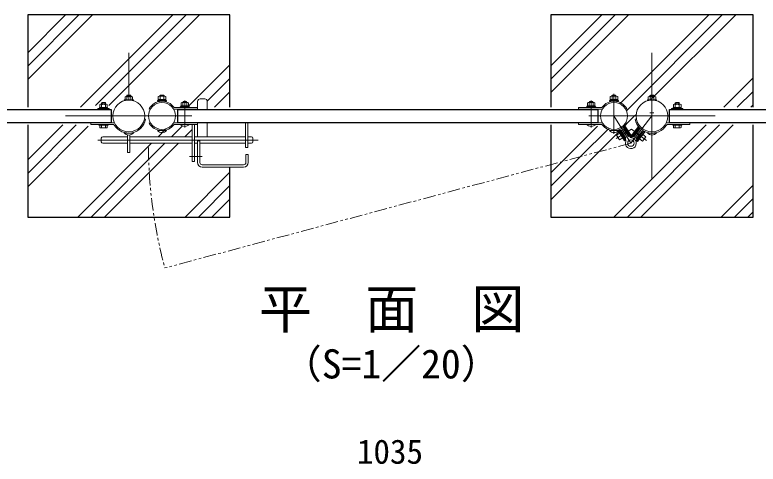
# Model space of a CAD drawing. Units: millimetres, scale not verified. Extents: x -4200 to 4200, y -2969 to 2971.
# Drawn here: x -3129 to -1659, y 1307 to 2196 of the extents above; entities that cross this region are included whole.
import ezdxf
from ezdxf.enums import TextEntityAlignment as Align

# ---------------------------------------------------------------- set-up
doc = ezdxf.new("R2010")
doc.units = ezdxf.units.MM
doc.header["$LTSCALE"] = 10
doc.linetypes.add('USER1', pattern=[50.8, 31.75, -6.35, 6.35, -6.35])
doc.linetypes.add('USER2', pattern=[5, 2.5, -0.5, 0.5, -0.5, 0.5, -0.5])
for name, color, linetype, lineweight in [('0-0_D-STR1', 1, 'Continuous', 25), ('0-1_D-STR3', 3, 'Continuous', 13), ('0-2_D-BMK', 2, 'USER1', 13), ('0-3_D-STR-DIM', 7, 'Continuous', 13), ('0-8_D-DCR-HCH', 7, 'Continuous', 13), ('0-9_D-STR4', 7, 'Continuous', 25), ('0-A_D-TTL-TXT', 7, 'Continuous', 25)]:
    doc.layers.add(name, color=color, linetype=linetype, lineweight=lineweight)
doc.styles.add('ＭＳ ゴシック', font='')
doc.styles.get('ＭＳ ゴシック').set_extended_font_data('MS Gothic')

msp = doc.modelspace()

# ---------------------------------------------------------------- linework, layer by layer
at = {"layer": '0-0_D-STR1'}
for p, q in [((-2806.87, 1983.12), (-2806.87, 2009.12)), ((-2806.87, 2009.12), (-1974.87, 2009.12)), ((-1974.87, 1983.12), (-1974.87, 2009.12)), ((-1833.62, 1983.12), (-1833.62, 2009.12)), ((-1833.62, 2009.12), (-1368.62, 2009.12)), ((-3403.62, 1983.12), (-2938.62, 1983.12)), ((-2806.87, 1983.12), (-1974.87, 1983.12)), ((-1833.62, 1983.12), (-1368.62, 1983.12))]:
    msp.add_line(p, q, dxfattribs=at)
msp.add_lwpolyline([(-3403.62, 2009.12), (-2938.62, 2009.12), (-2938.62, 1983.12)], dxfattribs=at)
at = {"layer": '0-1_D-STR3'}
for p, q in [((-2911.12, 2027.85), (-2911.12, 2033.65)), ((-2909.4, 2034.35), (-2897.86, 2034.35)), ((-2907.62, 2036.37), (-2906.82, 2037.17)), ((-2907.62, 2034.35), (-2907.62, 2036.37)), ((-2907.37, 2027.85), (-2907.37, 2033.65)), ((-2906.82, 2037.17), (-2900.42, 2037.17)), ((-2906.82, 2034.35), (-2906.82, 2037.17)), ((-2900.42, 2034.35), (-2900.42, 2037.17)), ((-2899.87, 2027.85), (-2899.87, 2033.65)), ((-2899.62, 2034.35), (-2899.62, 2036.37)), ((-2896.12, 2027.85), (-2896.12, 2033.65)), ((-2845.47, 2028.82), (-2845.47, 2034.62)), ((-2843.75, 2035.32), (-2832.21, 2035.32)), ((-2841.97, 2036.22), (-2841.17, 2037.02)), ((-2841.97, 2035.32), (-2841.97, 2036.22)), ((-2841.72, 2028.82), (-2841.72, 2034.62)), ((-2841.17, 2037.02), (-2834.77, 2037.02)), ((-2841.17, 2035.32), (-2841.17, 2037.02)), ((-2834.77, 2035.32), (-2834.77, 2037.02)), ((-2834.22, 2028.82), (-2834.22, 2034.62)), ((-2833.97, 2035.32), (-2833.97, 2036.22)), ((-2830.47, 2028.82), (-2830.47, 2034.62)), ((-2762.47, 2029.92), (-2753.47, 2029.92)), ((-1951.27, 2028.82), (-1951.27, 2034.62)), ((-1938, 2035.32), (-1949.54, 2035.32)), ((-1947.77, 2035.32), (-1947.77, 2036.22)), ((-1947.52, 2028.82), (-1947.52, 2034.62)), ((-1940.57, 2037.02), (-1946.97, 2037.02)), ((-1946.97, 2035.32), (-1946.97, 2037.02)), ((-1940.57, 2035.32), (-1940.57, 2037.02)), ((-1939.77, 2036.22), (-1940.57, 2037.02)), ((-1940.02, 2028.82), (-1940.02, 2034.62)), ((-1939.77, 2035.32), (-1939.77, 2036.22)), ((-1936.27, 2028.82), (-1936.27, 2034.62)), ((-1876.12, 2027.85), (-1876.12, 2033.65)), ((-1862.85, 2034.35), (-1874.39, 2034.35)), ((-1872.62, 2034.35), (-1872.62, 2036.37)), ((-1872.37, 2027.85), (-1872.37, 2033.65)), ((-1865.42, 2037.17), (-1871.82, 2037.17)), ((-1871.82, 2034.35), (-1871.82, 2037.17)), ((-1865.42, 2034.35), (-1865.42, 2037.17)), ((-1864.62, 2036.37), (-1865.42, 2037.17)), ((-1864.87, 2027.85), (-1864.87, 2033.65)), ((-1864.62, 2034.35), (-1864.62, 2036.37)), ((-1861.12, 2027.85), (-1861.12, 2033.65)), ((-2961.12, 2012.72), (-2961.12, 2018.52)), ((-2959.4, 2019.22), (-2947.86, 2019.22)), ((-2957.62, 2021.82), (-2956.62, 2022.82)), ((-2957.62, 2019.22), (-2957.62, 2021.82)), ((-2957.37, 2012.72), (-2957.37, 2018.52)), ((-2956.62, 2019.22), (-2956.62, 2022.82)), ((-2956.62, 2022.82), (-2950.62, 2022.82)), ((-2950.62, 2019.22), (-2950.62, 2022.82)), ((-2949.87, 2012.72), (-2949.87, 2018.52)), ((-2949.62, 2019.22), (-2949.62, 2021.82)), ((-2946.12, 2012.72), (-2946.12, 2018.52)), ((-2911.12, 2027.85), (-2896.12, 2027.85)), ((-2830.27, 2028.82), (-2845.67, 2028.82)), ((-2845.67, 2026.82), (-2845.67, 2028.82)), ((-2830.27, 2026.82), (-2845.67, 2026.82)), ((-2845.47, 2028.82), (-2830.47, 2028.82)), ((-2830.27, 2026.82), (-2830.27, 2028.82)), ((-2785.12, 2016.42), (-2800.52, 2016.42)), ((-2800.52, 2014.42), (-2800.52, 2016.42)), ((-2800.32, 2016.42), (-2800.32, 2022.22)), ((-2800.32, 2016.42), (-2785.32, 2016.42)), ((-2798.6, 2022.92), (-2787.06, 2022.92)), ((-2796.82, 2023.62), (-2796.02, 2024.42)), ((-2796.82, 2022.92), (-2796.82, 2023.62)), ((-2796.57, 2016.42), (-2796.57, 2022.22)), ((-2796.02, 2024.42), (-2789.62, 2024.42)), ((-2796.02, 2022.92), (-2796.02, 2024.42)), ((-2789.62, 2022.92), (-2789.62, 2024.42)), ((-2789.07, 2016.42), (-2789.07, 2022.22)), ((-2788.82, 2022.92), (-2788.82, 2023.62)), ((-2785.32, 2016.42), (-2785.32, 2022.22)), ((-2785.12, 2014.42), (-2785.12, 2016.42)), ((-2767.47, 2024.92), (-2767.47, 2009.62)), ((-2748.47, 2024.92), (-2748.47, 2009.12)), ((-1996.62, 2016.42), (-1981.22, 2016.42)), ((-1996.62, 2014.42), (-1996.62, 2016.42)), ((-1996.42, 2016.42), (-1996.42, 2022.22)), ((-1981.42, 2016.42), (-1996.42, 2016.42)), ((-1983.15, 2022.92), (-1994.69, 2022.92)), ((-1992.92, 2022.92), (-1992.92, 2023.62)), ((-1992.67, 2016.42), (-1992.67, 2022.22)), ((-1985.72, 2024.42), (-1992.12, 2024.42)), ((-1992.12, 2022.92), (-1992.12, 2024.42)), ((-1985.72, 2022.92), (-1985.72, 2024.42)), ((-1984.92, 2023.62), (-1985.72, 2024.42)), ((-1985.17, 2016.42), (-1985.17, 2022.22)), ((-1984.92, 2022.92), (-1984.92, 2023.62)), ((-1981.42, 2016.42), (-1981.42, 2022.22)), ((-1981.22, 2014.42), (-1981.22, 2016.42)), ((-1951.47, 2028.82), (-1936.07, 2028.82)), ((-1951.47, 2026.82), (-1951.47, 2028.82)), ((-1951.47, 2026.82), (-1936.07, 2026.82)), ((-1936.27, 2028.82), (-1951.27, 2028.82)), ((-1936.07, 2026.82), (-1936.07, 2028.82)), ((-1861.12, 2027.85), (-1876.12, 2027.85)), ((-1871.82, 2027.41), (-1871.82, 2027.85)), ((-1865.42, 2027.41), (-1865.42, 2027.85)), ((-1826.12, 2012.72), (-1826.12, 2018.52)), ((-1812.85, 2019.22), (-1824.39, 2019.22)), ((-1822.62, 2019.22), (-1822.62, 2021.82)), ((-1822.37, 2012.72), (-1822.37, 2018.52)), ((-1821.62, 2019.22), (-1821.62, 2022.82)), ((-1815.62, 2022.82), (-1821.62, 2022.82)), ((-1815.62, 2019.22), (-1815.62, 2022.82)), ((-1814.62, 2021.82), (-1815.62, 2022.82)), ((-1814.87, 2012.72), (-1814.87, 2018.52)), ((-1814.62, 2019.22), (-1814.62, 2021.82)), ((-1811.12, 2012.72), (-1811.12, 2018.52)), ((-2942.62, 2010.72), (-2964.62, 2010.72)), ((-2964.62, 2009.12), (-2964.62, 2010.72)), ((-2964.62, 2009.12), (-2964.62, 2010.72)), ((-2942.62, 2009.12), (-2964.62, 2009.12)), ((-2945.92, 2012.72), (-2961.32, 2012.72)), ((-2961.32, 2010.72), (-2961.32, 2012.72)), ((-2945.92, 2010.72), (-2961.32, 2010.72)), ((-2961.12, 2012.72), (-2946.12, 2012.72)), ((-2945.92, 2010.72), (-2945.92, 2012.72)), ((-2942.62, 2009.12), (-2942.62, 2010.72)), ((-2942.62, 2009.12), (-2942.62, 2010.72)), ((-2863.37, 2010.33), (-2861.19, 2009.11)), ((-2815.06, 2009.62), (-2767.82, 2009.62)), ((-2814.14, 2012.82), (-2767.82, 2012.82)), ((-2785.12, 2014.42), (-2800.52, 2014.42)), ((-2767.82, 2012.82), (-2767.82, 2009.62)), ((-2013.92, 2012.82), (-2013.92, 2009.62)), ((-1967.61, 2012.82), (-2013.92, 2012.82)), ((-1966.69, 2009.62), (-2013.92, 2009.62)), ((-1996.62, 2014.42), (-1981.22, 2014.42)), ((-1918.37, 2010.33), (-1920.56, 2009.11)), ((-1864.62, 2002.17), (-1872.62, 2002.17)), ((-1829.62, 2010.72), (-1807.62, 2010.72)), ((-1829.62, 2009.12), (-1829.62, 2010.72)), ((-1829.62, 2009.12), (-1829.62, 2010.72)), ((-1829.62, 2009.12), (-1807.62, 2009.12)), ((-1826.32, 2012.72), (-1810.92, 2012.72)), ((-1826.32, 2010.72), (-1826.32, 2012.72)), ((-1826.32, 2010.72), (-1810.92, 2010.72)), ((-1811.12, 2012.72), (-1826.12, 2012.72)), ((-1810.92, 2010.72), (-1810.92, 2012.72)), ((-1807.62, 2009.12), (-1807.62, 2010.72)), ((-1807.62, 2009.12), (-1807.62, 2010.72)), ((-2872.75, 1990.15), (-2870.29, 1989.67)), ((-1899.5, 1990.15), (-1901.96, 1989.67)), ((-2978.62, 1979.42), (-2978.62, 1982.62)), ((-2935, 1982.62), (-2978.62, 1982.62)), ((-2935, 1979.42), (-2978.62, 1979.42)), ((-2962.62, 1979.42), (-2962.62, 1977.82)), ((-2962.62, 1977.82), (-2944.62, 1977.82)), ((-2961.12, 1982.62), (-2961.12, 1983.12)), ((-2961.12, 1982.62), (-2946.12, 1982.62)), ((-2961.12, 1973.4), (-2961.12, 1977.82)), ((-2961.12, 1977.82), (-2946.12, 1977.82)), ((-2959.25, 1972.32), (-2948, 1972.32)), ((-2957.38, 1973.4), (-2957.38, 1977.82)), ((-2957.37, 1982.62), (-2957.37, 1983.12)), ((-2949.87, 1982.62), (-2949.87, 1983.12)), ((-2949.87, 1973.4), (-2949.87, 1977.82)), ((-2946.12, 1982.62), (-2946.12, 1983.12)), ((-2946.12, 1973.4), (-2946.12, 1977.82)), ((-2863.37, 1981.92), (-2861.19, 1983.14)), ((-2815.06, 1982.62), (-2767.82, 1982.62)), ((-2814.14, 1979.42), (-2767.82, 1979.42)), ((-2801.82, 1979.42), (-2783.82, 1979.42)), ((-2798.47, 1982.82), (-2797.96, 1983.12)), ((-2787.17, 1982.82), (-2787.69, 1983.12)), ((-2773.47, 1979.42), (-2773.47, 1905.92)), ((-2767.82, 1979.42), (-2767.82, 1982.62)), ((-2767.47, 1983.12), (-2767.47, 1954.92)), ((-2748.47, 1983.12), (-2748.47, 1954.92)), ((-2672.47, 1983.12), (-2672.47, 1933.42)), ((-2667.97, 1983.12), (-2667.97, 1933.42)), ((-2013.92, 1979.42), (-2013.92, 1982.62)), ((-1966.69, 1982.62), (-2013.92, 1982.62)), ((-1967.61, 1979.42), (-2013.92, 1979.42)), ((-1979.92, 1979.42), (-1997.92, 1979.42)), ((-1994.57, 1982.82), (-1994.06, 1983.12)), ((-1983.27, 1982.82), (-1983.79, 1983.12)), ((-1924.65, 1974.19), (-1924.2, 1974.08)), ((-1924.58, 1970.91), (-1922.88, 1971.96)), ((-1924.58, 1970.91), (-1915.09, 1955.61)), ((-1924.2, 1974.08), (-1912.56, 1955.34)), ((-1910.69, 1954.22), (-1923.66, 1975.1)), ((-1908.74, 1955.44), (-1922.01, 1976.81)), ((-1918.37, 1981.92), (-1920.56, 1983.14)), ((-1909.6, 1956.83), (-1895.36, 1975.2)), ((-1908.78, 1954.12), (-1893.84, 1973.39)), ((-1894.82, 1970.5), (-1893.24, 1969.28)), ((-1837.25, 1982.62), (-1793.62, 1982.62)), ((-1837.25, 1979.42), (-1793.62, 1979.42)), ((-1809.62, 1977.82), (-1827.62, 1977.82)), ((-1826.12, 1982.62), (-1826.12, 1983.12)), ((-1811.12, 1982.62), (-1826.12, 1982.62)), ((-1826.12, 1973.4), (-1826.12, 1977.82)), ((-1811.12, 1977.82), (-1826.12, 1977.82)), ((-1813, 1972.32), (-1824.25, 1972.32)), ((-1822.38, 1973.4), (-1822.38, 1977.82)), ((-1822.37, 1982.62), (-1822.37, 1983.12)), ((-1814.87, 1982.62), (-1814.87, 1983.12)), ((-1814.87, 1973.4), (-1814.87, 1977.82)), ((-1811.12, 1982.62), (-1811.12, 1983.12)), ((-1811.12, 1973.4), (-1811.12, 1977.82)), ((-1809.62, 1979.42), (-1809.62, 1977.82)), ((-1793.62, 1979.42), (-1793.62, 1982.62)), ((-2912.62, 1962.17), (-2894.62, 1962.17)), ((-2909.27, 1962.17), (-2909.27, 1962.65)), ((-2905.92, 1958.39), (-2905.92, 1924)), ((-2901.32, 1958.39), (-2901.32, 1924)), ((-2897.97, 1962.17), (-2897.97, 1962.65)), ((-2846.97, 1967.02), (-2828.97, 1967.02)), ((-2843.62, 1967.02), (-2843.62, 1967.58)), ((-2832.32, 1967.02), (-2832.32, 1967.58)), ((-1934.77, 1967.02), (-1952.77, 1967.02)), ((-1949.42, 1967.02), (-1949.42, 1967.58)), ((-1938.68, 1957.98), (-1932.31, 1961.93)), ((-1932.88, 1948.63), (-1938.68, 1957.98)), ((-1938.12, 1967.02), (-1938.12, 1967.58)), ((-1922.82, 1946.64), (-1936.11, 1968.05)), ((-1920.88, 1947.89), (-1933.85, 1968.77)), ((-1932.59, 1969.26), (-1932.7, 1968.81)), ((-1932.7, 1968.81), (-1921.06, 1950.06)), ((-1931.38, 1966.68), (-1929.68, 1967.74)), ((-1930.36, 1963.15), (-1929.51, 1963.68)), ((-1929.68, 1967.74), (-1920.18, 1952.45)), ((-1923.71, 1954.33), (-1929.51, 1963.68)), ((-1915.09, 1955.61), (-1913.39, 1956.67)), ((-1905.85, 1956.28), (-1904.27, 1955.05)), ((-1893.24, 1969.28), (-1904.27, 1955.05)), ((-1888.5, 1965.6), (-1899.53, 1951.37)), ((-1899.3, 1946.77), (-1884.36, 1966.04)), ((-1885.38, 1966.35), (-1898.91, 1948.91)), ((-1897.48, 1945.36), (-1882.24, 1965.02)), ((-1895.92, 1952.77), (-1889.18, 1961.46)), ((-1889.18, 1961.46), (-1888.39, 1960.85)), ((-1888.5, 1965.6), (-1886.92, 1964.37)), ((-1886.57, 1959.44), (-1880.64, 1954.84)), ((-1885.42, 1966.62), (-1885.38, 1966.35)), ((-1859.62, 1962.17), (-1877.62, 1962.17)), ((-1874.27, 1962.17), (-1874.27, 1962.65)), ((-1862.97, 1962.17), (-1862.97, 1962.65)), ((-2957.97, 1951.92), (-2957.97, 1944.92)), ((-2954.97, 1954.92), (-2905.92, 1954.92)), ((-2954.97, 1941.92), (-2905.92, 1941.92)), ((-2901.32, 1954.92), (-2777.97, 1954.92)), ((-2901.32, 1941.92), (-2777.97, 1941.92)), ((-2773.47, 1954.92), (-2672.47, 1954.92)), ((-2773.47, 1941.92), (-2767.47, 1941.92)), ((-2767.47, 1946.92), (-2767.47, 1903.92)), ((-2767.47, 1946.92), (-2762.97, 1946.92)), ((-2762.97, 1946.92), (-2762.97, 1903.92)), ((-2762.97, 1941.92), (-2672.47, 1941.92)), ((-2667.97, 1954.92), (-2660.97, 1954.92)), ((-2667.97, 1941.92), (-2660.97, 1941.92)), ((-2657.97, 1951.92), (-2657.97, 1944.92)), ((-1932.88, 1948.63), (-1926.51, 1952.59)), ((-1924.56, 1953.8), (-1923.71, 1954.33)), ((-1920.88, 1947.89), (-1922.84, 1946.68)), ((-1921.88, 1951.39), (-1920.18, 1952.45)), ((-1910.69, 1954.22), (-1908.74, 1955.44)), ((-1908.78, 1954.12), (-1909.7, 1954.84)), ((-1899.53, 1951.37), (-1897.95, 1950.15)), ((-1899.3, 1946.77), (-1897.48, 1945.36)), ((-1895.92, 1952.77), (-1895.13, 1952.15)), ((-1893.31, 1950.74), (-1887.38, 1946.15)), ((-1887.38, 1946.15), (-1880.64, 1954.84)), ((-2672.47, 1933.42), (-2667.97, 1933.42)), ((-2901.32, 1924), (-2905.92, 1924)), ((-2671.97, 1919.92), (-2671.97, 1903.92)), ((-2671.97, 1919.92), (-2667.47, 1919.92)), ((-2667.47, 1919.92), (-2667.47, 1903.92)), ((-2758.47, 1899.42), (-2676.47, 1899.42)), ((-2758.47, 1894.92), (-2676.47, 1894.92))]:
    msp.add_line(p, q, dxfattribs=at)
for points in [[(-2907.62, 2036.37), (-2899.62, 2036.37), (-2900.42, 2037.17)], [(-2841.97, 2036.22), (-2833.97, 2036.22), (-2834.77, 2037.02)], [(-1939.77, 2036.22), (-1947.77, 2036.22), (-1946.97, 2037.02)], [(-1864.62, 2036.37), (-1872.62, 2036.37), (-1871.82, 2037.17)], [(-2957.62, 2021.82), (-2949.62, 2021.82), (-2950.62, 2022.82)], [(-2894.62, 2026.26), (-2894.62, 2027.85), (-2912.62, 2027.85), (-2912.62, 2026.26)], [(-2796.82, 2023.62), (-2788.82, 2023.62), (-2789.62, 2024.42)], [(-1984.92, 2023.62), (-1992.92, 2023.62), (-1992.12, 2024.42)], [(-1877.62, 2026.26), (-1877.62, 2027.85), (-1859.62, 2027.85), (-1859.62, 2026.26)], [(-1814.62, 2021.82), (-1822.62, 2021.82), (-1821.62, 2022.82)], [(-2962.62, 1979.42), (-2944.62, 1979.42), (-2944.62, 1977.82)], [(-2777.97, 1979.42), (-2777.97, 1905.92), (-2773.47, 1905.92)], [(-1893.02, 1972.51), (-1893.29, 1972.48), (-1906.81, 1955.04)], [(-1809.62, 1979.42), (-1827.62, 1979.42), (-1827.62, 1977.82)]]:
    msp.add_lwpolyline(points, dxfattribs=at)
for points in [[(-2846.97, 2026.82), (-2846.97, 2025.22), (-2828.97, 2025.22), (-2828.97, 2026.82)], [(-1934.77, 2026.82), (-1934.77, 2025.22), (-1952.77, 2025.22), (-1952.77, 2026.82)], [(-2801.82, 2014.42), (-2801.82, 2012.82), (-2783.82, 2012.82), (-2783.82, 2014.42)], [(-1979.92, 2014.42), (-1979.92, 2012.82), (-1997.92, 2012.82), (-1997.92, 2014.42)]]:
    msp.add_lwpolyline(points, close=True, dxfattribs=at)
for centre, radius in [((-2903.62, 1996.12), 31.45), ((-2837.97, 1996.12), 26.6), ((-1943.77, 1996.12), 26.6), ((-1868.62, 1996.12), 31.45), ((-1910.35, 1942.31), 6.3)]:
    msp.add_circle(centre, radius, dxfattribs=at)
for centre, radius, start, end in [((-2909.25, 2031.5), 2.85, 48.83491, 131.16509), ((-2903.62, 2023.95), 10.39, 68.85295, 111.14705), ((-2898, 2031.5), 2.85, 48.86505, 131.13495), ((-2843.6, 2032.48), 2.85, 48.83491, 131.16509), ((-2837.97, 2024.93), 10.39, 68.85295, 111.14705), ((-2832.35, 2032.48), 2.85, 48.86505, 131.13495), ((-2762.47, 2024.92), 5, 90, 180), ((-2753.47, 2024.92), 5, 0, 90), ((-1949.4, 2032.48), 2.85, 48.86505, 131.13495), ((-1943.77, 2024.93), 10.39, 68.85295, 111.14705), ((-1938.15, 2032.48), 2.85, 48.83491, 131.16509), ((-1874.25, 2031.5), 2.85, 48.86505, 131.13495), ((-1868.62, 2023.95), 10.39, 68.85295, 111.14705), ((-1863, 2031.5), 2.85, 48.83491, 131.16509), ((-2959.25, 2016.38), 2.85, 48.83491, 131.16509), ((-2953.62, 2008.83), 10.39, 68.85295, 111.14705), ((-2948, 2016.38), 2.85, 48.86505, 131.13495), ((-2837.97, 1996.12), 29.1, 35.02146, 150.7918), ((-2798.45, 2020.08), 2.85, 48.83491, 131.16509), ((-2792.82, 2012.53), 10.39, 68.85295, 111.14705), ((-2787.2, 2020.08), 2.85, 48.86505, 131.13495), ((-1994.55, 2020.08), 2.85, 48.86505, 131.13495), ((-1988.92, 2012.53), 10.39, 68.85295, 111.14705), ((-1983.3, 2020.08), 2.85, 48.83491, 131.16509), ((-1943.77, 1996.12), 29.1, 29.2082, 144.97854), ((-1824.25, 2016.38), 2.85, 48.86505, 131.13495), ((-1818.62, 2008.83), 10.39, 68.85295, 111.14705), ((-1813, 2016.38), 2.85, 48.83491, 131.16509), ((-2903.62, 1996.12), 33.95, 212.38911, 349.04288), ((-1868.62, 1996.12), 33.95, 190.95712, 327.61089), ((-2959.25, 1974.48), 2.16, 210, 330), ((-2953.62, 1979.4), 7.08, 237.93138, 302.06862), ((-2948, 1974.48), 2.16, 210, 330), ((-2935, 1976.22), 6.4, 57.09885, 90), ((-2935, 1976.22), 3.2, 32.38911, 90), ((-2837.97, 1996.12), 29.1, 209.2082, 324.97854), ((-2792.82, 1987.55), 12.12, 222.07502, 317.92498), ((-2795.65, 1976.48), 6.95, 106.90112, 113.9872), ((-2795.65, 1976.48), 6.95, 66.0128, 73.09888), ((-2790, 1976.42), 7, 106.71589, 113.81332), ((-2790, 1976.42), 7, 66.18668, 73.28411), ((-1988.92, 1987.55), 12.12, 222.07502, 317.92498), ((-1991.75, 1976.42), 7, 106.71589, 113.81332), ((-1991.75, 1976.42), 7, 66.18668, 73.28411), ((-1986.1, 1976.48), 6.95, 106.90112, 113.9872), ((-1986.1, 1976.48), 6.95, 66.0128, 73.09888), ((-1943.77, 1996.12), 29.1, 215.02146, 330.7918), ((-1837.25, 1976.22), 6.4, 90, 122.90115), ((-1837.25, 1976.22), 3.2, 90, 147.61089), ((-1824.25, 1974.48), 2.16, 210, 330), ((-1818.62, 1979.4), 7.08, 237.93138, 302.06862), ((-1813, 1974.48), 2.16, 210, 330), ((-2903.62, 1970.3), 12.12, 222.07502, 317.92498), ((-2837.97, 1975.15), 12.12, 222.07502, 317.92498), ((-1943.77, 1975.15), 12.12, 222.07502, 317.92498), ((-1868.62, 1970.3), 12.12, 222.07502, 317.92498), ((-2954.97, 1951.92), 3, 90, 180), ((-2954.97, 1944.92), 3, 180, 270), ((-2660.97, 1951.92), 3, 0, 90), ((-2660.97, 1944.92), 3, 270, 0), ((-1910.35, 1942.31), 10.8, 161.10578, 82.57528), ((-1925.3, 1947.42), 5, 341.10578, 31.84053), ((-1908.31, 1957.98), 5, 211.84053, 262.57528), ((-1910.76, 1958.1), 5, 281.21846, 322.21032), ((-1894.96, 1945.85), 5, 142.21032, 192.94508), ((-2758.47, 1903.92), 9, 180, 270), ((-2758.47, 1903.92), 4.5, 180, 270), ((-2676.47, 1903.92), 4.5, 270, 0), ((-2676.47, 1903.92), 9, 270, 0)]:
    msp.add_arc(centre, radius, start, end, dxfattribs=at)
at = {"layer": '0-2_D-BMK'}
for p, q in [((-2903.62, 2121.12), (-2903.62, 2027.57)), ((-1868.62, 2121.12), (-1868.62, 1871.12)), ((-2903.62, 2027.57), (-2903.62, 2034.69)), ((-1943.77, 1960.86), (-1943.77, 2039.54)), ((-1868.62, 1956.01), (-1868.62, 2034.69)), ((-2792.82, 1973.26), (-2792.82, 2026.94)), ((-1988.92, 1973.26), (-1988.92, 2026.94)), ((-3028.62, 1996.12), (-2778.62, 1996.12)), ((-1993.62, 1996.12), (-1743.62, 1996.12)), ((-1943.77, 1996.12), (-1910.35, 1942.31)), ((-1868.62, 1996.12), (-1910.35, 1942.31)), ((-1908.78, 1970.13), (-1939.22, 1951.22)), ((-1909.14, 1970.22), (-1879.69, 1947.38)), ((-2964.94, 1948.42), (-2647.28, 1948.42)), ((-2783.4, 1915.92), (-2758.26, 1915.92))]:
    msp.add_line(p, q, dxfattribs=at)
at = {"layer": '0-2_D-BMK', "linetype": 'USER2'}
msp.add_line((-1910.35, 1942.31), (-2832.37, 1695.25), dxfattribs=at)
msp.add_arc((-1910.35, 1942.31), 954.54, 180.5332, 195, dxfattribs=at)
at = {"layer": '0-8_D-DCR-HCH'}
for p, q in [((-3103.62, 2068.15), (-2975.65, 2196.12)), ((-3103.62, 2094.67), (-3002.17, 2196.12)), ((-3103.62, 2121.19), (-3028.69, 2196.12)), ((-2999.05, 2013.62), (-2816.55, 2196.12)), ((-2969.69, 2016.47), (-2790.04, 2196.12)), ((-2943.17, 2016.47), (-2763.52, 2196.12)), ((-2068.62, 2042.49), (-1914.99, 2196.12)), ((-2068.62, 2069.01), (-1941.51, 2196.12)), ((-2068.62, 2095.53), (-1968.03, 2196.12)), ((-1931.43, 2020.59), (-1755.89, 2196.12)), ((-1918.55, 2006.95), (-1729.38, 2196.12)), ((-1870.58, 2028.4), (-1702.86, 2196.12)), ((-2784.07, 2016.47), (-2703.62, 2096.92)), ((-2748.53, 2025.5), (-2703.62, 2070.41)), ((-1726.26, 2013.62), (-1668.62, 2071.26)), ((-1699.75, 2013.62), (-1668.62, 2044.75)), ((-2733.89, 2013.62), (-2703.62, 2043.89)), ((-1673.23, 2013.62), (-1668.62, 2018.23)), ((-3103.62, 1882.54), (-3007.54, 1978.62)), ((-3103.62, 1909.05), (-3034.05, 1978.62)), ((-3103.62, 1856.02), (-2983.87, 1975.77)), ((-2819.11, 1954.92), (-2798.26, 1975.77)), ((-1943.76, 1796.12), (-1761.26, 1978.62)), ((-1917.25, 1796.12), (-1734.75, 1978.62)), ((-1890.73, 1796.12), (-1708.23, 1978.62)), ((-2845.62, 1954.92), (-2830.85, 1969.69)), ((-2792.59, 1954.92), (-2777.97, 1969.54)), ((-3004.42, 1796.12), (-2858.62, 1941.92)), ((-2977.91, 1796.12), (-2832.11, 1941.92)), ((-2951.39, 1796.12), (-2805.59, 1941.92)), ((-2792.29, 1796.12), (-2703.62, 1884.79)), ((-2765.77, 1796.12), (-2703.62, 1858.27)), ((-1731.63, 1796.12), (-1668.62, 1859.13)), ((-2739.26, 1796.12), (-2703.62, 1831.76)), ((-1705.11, 1796.12), (-1668.62, 1832.61)), ((-1678.6, 1796.12), (-1668.62, 1806.1))]:
    msp.add_line(p, q, dxfattribs=at)
for points in [[(-1922.07, 1976.91), (-1902.86, 1996.12), (-1900.78, 1998.21)], [(-2068.62, 1883.39), (-2046.08, 1905.94), (-1976.24, 1975.77)], [(-2068.62, 1856.88), (-2009.86, 1915.65), (-1954.64, 1970.87)], [(-2068.62, 1830.36), (-1973.63, 1925.35), (-1934.13, 1964.86)]]:
    msp.add_lwpolyline(points, dxfattribs=at)
at = {"layer": '0-9_D-STR4'}
for p, q in [((-3103.62, 2196.12), (-3103.62, 2013.62)), ((-2068.62, 2196.12), (-2068.62, 2013.62))]:
    msp.add_line(p, q, dxfattribs=at)
for points in [[(-2703.62, 2013.62), (-2703.62, 2196.12), (-3103.62, 2196.12)], [(-1668.62, 2013.62), (-1668.62, 2196.12), (-2068.62, 2196.12)], [(-3103.62, 1978.62), (-3103.62, 1796.12), (-2703.62, 1796.12), (-2703.62, 1894.92)], [(-2068.62, 1978.62), (-2068.62, 1796.12), (-1668.62, 1796.12), (-1668.62, 1978.62)]]:
    msp.add_lwpolyline(points, dxfattribs=at)

# ---------------------------------------------------------------- texts
at = {"layer": '0-3_D-STR-DIM', "style": 'ＭＳ ゴシック'}
msp.add_text('1035', height=48.09, dxfattribs=at).set_placement((-2452.37, 1293.49), align=Align.BOTTOM_LEFT)
at = {"layer": '0-A_D-TTL-TXT', "style": 'ＭＳ ゴシック'}
for s, height, p in [('平\u3000面\u3000図', 76.98, (-2646.02, 1552.6)), ('（S=1／20）', 57.7, (-2600.54, 1459.4))]:
    msp.add_text(s, height=height, dxfattribs=at).set_placement(p, align=Align.BOTTOM_LEFT)

doc.saveas('drawing.dxf')
